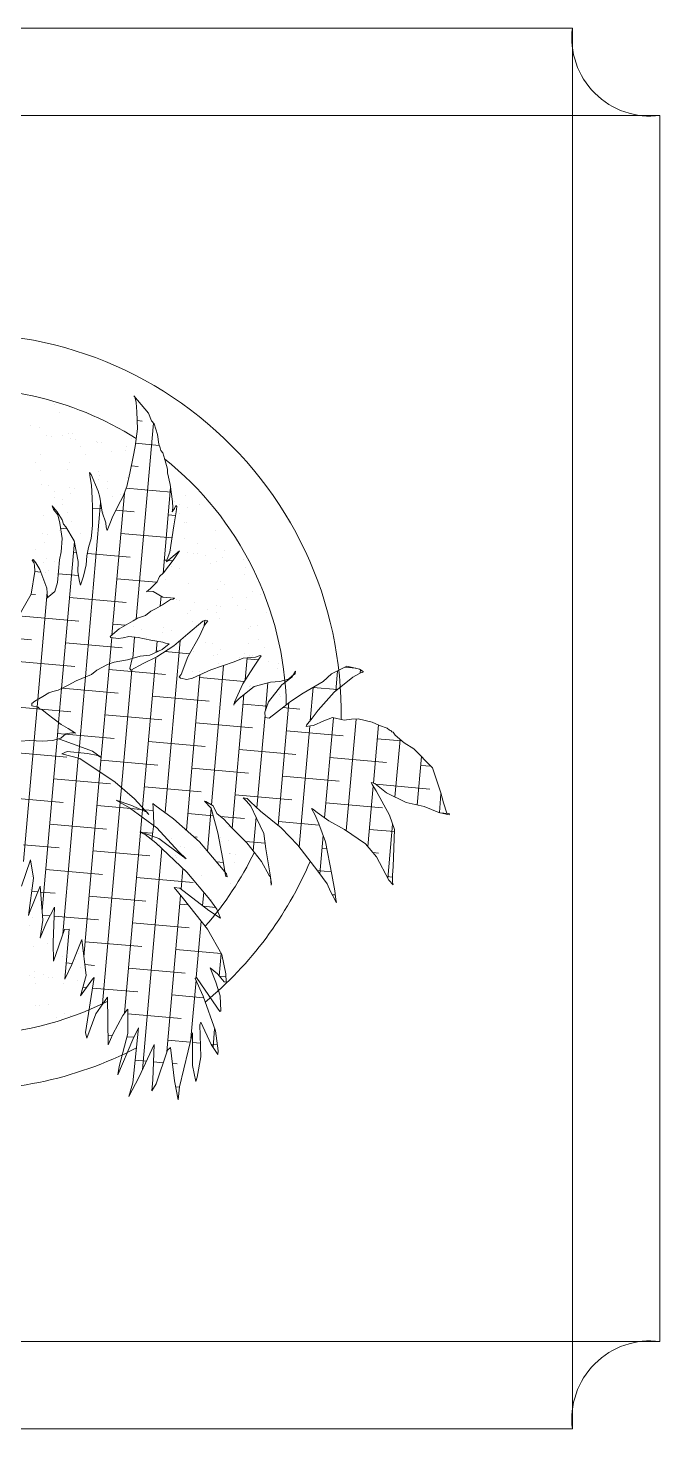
# Model space of a CAD drawing. Header units: inches. Extents: x 15 to 22798, y 21 to 21519.
# Drawn here: x 15864.7 to 15890.8, y 12987.9 to 13045.7 of the extents above; entities that cross this region are included whole.
import ezdxf

# ---------------------------------------------------------------- set-up
doc = ezdxf.new("R2010")
doc.units = ezdxf.units.IN
doc.header["$MEASUREMENT"] = 0
doc.layers.add('ARREDAMENTO', color=8, linetype='Continuous', lineweight=13)

msp = doc.modelspace()

# ---------------------------------------------------------------- linework, layer by layer
at = {"layer": 'ARREDAMENTO'}
for p, q in [((15836.596, 13045.669), (15887.186, 13045.669)), ((15887.186, 13045.669), (15887.186, 12987.852)), ((15832.983, 13042.055), (15890.8, 13042.055)), ((15890.8, 13042.055), (15890.8, 12991.465)), ((15869.695, 13029.774), (15869.093, 13030.492)), ((15869.093, 13030.492), (15869.134, 13030.443)), ((15869.134, 13030.443), (15869.191, 13030.213)), ((15869.14, 13030.418), (15869.156, 13030.417)), ((15869.191, 13030.213), (15869.226, 13029.825)), ((15865.81, 13030.117), (15865.81, 13030.117)), ((15866.022, 13029.784), (15866.022, 13029.784)), ((15866.333, 13030.09), (15866.333, 13030.09)), ((15869.226, 13029.825), (15869.251, 13029.123)), ((15869.821, 13029.462), (15869.695, 13029.774)), ((15864.846, 13029.257), (15864.846, 13029.257)), ((15865.193, 13029.195), (15865.193, 13029.195)), ((15869.251, 13029.123), (15869.145, 13028.394)), ((15869.194, 13021.277), (15869.902, 13029.365)), ((15869.239, 13029.466), (15869.438, 13029.449)), ((15869.93, 13029.332), (15869.821, 13029.462)), ((15870.079, 13028.9), (15869.93, 13029.332)), ((15865.511, 13028.844), (15865.511, 13028.844)), ((15865.697, 13028.82), (15865.697, 13028.82)), ((15866.137, 13028.85), (15866.137, 13028.85)), ((15866.383, 13028.948), (15866.383, 13028.948)), ((15866.495, 13028.737), (15866.495, 13028.737)), ((15866.575, 13028.915), (15866.575, 13028.915)), ((15866.703, 13028.687), (15866.703, 13028.687)), ((15867.576, 13028.623), (15867.576, 13028.623)), ((15867.583, 13028.571), (15867.583, 13028.571)), ((15867.769, 13028.547), (15867.769, 13028.547)), ((15868.985, 13028.724), (15868.985, 13028.724)), ((15869.165, 13028.53), (15870.144, 13028.444)), ((15870.127, 13028.496), (15870.079, 13028.9)), ((15870.178, 13028.343), (15870.127, 13028.496)), ((15865.243, 13028.054), (15865.243, 13028.054)), ((15866.906, 13028.396), (15866.906, 13028.396)), ((15867.118, 13028.063), (15867.118, 13028.063)), ((15868.18, 13028.206), (15868.18, 13028.206)), ((15868.771, 13028.241), (15868.771, 13028.241)), ((15868.775, 13028.414), (15868.775, 13028.414)), ((15869.073, 13027.972), (15868.925, 13027.292)), ((15869.145, 13028.394), (15869.073, 13027.972)), ((15870.212, 13028.233), (15870.178, 13028.343)), ((15870.294, 13028.135), (15870.212, 13028.233)), ((15870.368, 13027.863), (15870.294, 13028.135)), ((15865.04, 13027.734), (15865.04, 13027.734)), ((15865.252, 13027.401), (15865.252, 13027.401)), ((15866.348, 13027.461), (15866.348, 13027.461)), ((15866.436, 13027.728), (15866.436, 13027.728)), ((15867.339, 13027.24), (15867.27, 13027.322)), ((15867.27, 13027.322), (15867.3, 13027.124)), ((15867.632, 13027.346), (15867.632, 13027.346)), ((15868.992, 13027.602), (15869.274, 13027.577)), ((15870.489, 13027.464), (15870.368, 13027.863)), ((15870.478, 13027.315), (15870.489, 13027.464)), ((15870.594, 13026.829), (15870.478, 13027.315)), ((15865.296, 13026.833), (15865.296, 13026.833)), ((15865.579, 13026.805), (15865.579, 13026.805)), ((15867.3, 13027.124), (15867.353, 13026.807)), ((15867.62, 13026.558), (15867.339, 13027.24)), ((15867.353, 13026.807), (15867.376, 13026.271)), ((15867.638, 13027.055), (15867.638, 13027.055)), ((15867.672, 13027.194), (15867.672, 13027.194)), ((15867.996, 13026.942), (15867.996, 13026.942)), ((15868.814, 13026.754), (15868.655, 13026.342)), ((15868.925, 13027.292), (15868.814, 13026.754)), ((15868.821, 13027.099), (15868.821, 13027.099)), ((15870.693, 13026.133), (15870.594, 13026.829)), ((15865.805, 13026.533), (15865.805, 13026.533)), ((15865.806, 13026.31), (15865.806, 13026.31)), ((15866.164, 13026.197), (15866.164, 13026.197)), ((15866.458, 13026.689), (15866.458, 13026.689)), ((15866.492, 13026.452), (15866.492, 13026.452)), ((15866.644, 13026.665), (15866.644, 13026.665)), ((15867.376, 13026.271), (15867.384, 13025.915)), ((15867.691, 13026.312), (15867.62, 13026.558)), ((15867.65, 13026.532), (15867.65, 13026.532)), ((15867.783, 13025.694), (15867.691, 13026.312)), ((15868.003, 13026.674), (15868.003, 13026.674)), ((15868.193, 13020.615), (15868.706, 13026.474)), ((15868.215, 13026.342), (15868.215, 13026.342)), ((15868.655, 13026.342), (15868.434, 13025.935)), ((15868.53, 13026.416), (15868.53, 13026.416)), ((15868.784, 13026.677), (15870.639, 13026.515)), ((15870.303, 13023.163), (15870.612, 13026.703)), ((15871.21, 13026.392), (15871.21, 13026.392)), ((15865.934, 13025.7), (15865.729, 13025.945)), ((15865.729, 13025.945), (15865.779, 13025.792)), ((15865.779, 13025.792), (15865.957, 13025.58)), ((15865.813, 13025.751), (15865.821, 13025.835)), ((15866.135, 13025.368), (15865.934, 13025.7)), ((15865.957, 13025.58), (15866.037, 13025.23)), ((15866.137, 13026.013), (15866.137, 13026.013)), ((15866.349, 13025.68), (15866.349, 13025.68)), ((15867.099, 13018.889), (15867.727, 13026.067)), ((15867.384, 13025.915), (15867.391, 13025.143)), ((15867.384, 13025.856), (15867.763, 13025.823)), ((15867.945, 13025.246), (15867.783, 13025.694)), ((15867.849, 13025.666), (15867.849, 13025.666)), ((15868.434, 13025.935), (15868.196, 13025.456)), ((15868.353, 13025.771), (15869.11, 13025.705)), ((15870.514, 13025.582), (15870.818, 13025.556)), ((15870.682, 13025.707), (15870.705, 13025.865)), ((15870.78, 13025.845), (15870.682, 13025.707)), ((15870.705, 13025.865), (15870.693, 13026.133)), ((15870.747, 13025.121), (15870.842, 13025.702)), ((15870.83, 13025.97), (15870.78, 13025.845)), ((15870.788, 13026.119), (15870.788, 13026.119)), ((15870.871, 13025.921), (15870.83, 13025.97)), ((15870.842, 13025.702), (15870.871, 13025.921)), ((15870.966, 13025.615), (15870.966, 13025.615)), ((15870.971, 13026.004), (15870.971, 13026.004)), ((15871.33, 13025.891), (15871.33, 13025.891)), ((15871.794, 13025.987), (15871.794, 13025.987)), ((15865.352, 13025.557), (15865.352, 13025.557)), ((15866.037, 13025.23), (15866.143, 13024.596)), ((15866.071, 13025.028), (15866.343, 13025.004)), ((15866.199, 13025.199), (15866.135, 13025.368)), ((15866.295, 13025.085), (15866.199, 13025.199)), ((15866.64, 13024.512), (15866.295, 13025.085)), ((15866.542, 13025.31), (15866.542, 13025.31)), ((15867.391, 13025.143), (15867.342, 13024.6)), ((15867.961, 13025.065), (15867.945, 13025.246)), ((15867.998, 13024.929), (15867.961, 13025.065)), ((15868.139, 13025.269), (15867.998, 13024.929)), ((15868.196, 13025.456), (15868.139, 13025.269)), ((15870.586, 13024.041), (15870.747, 13025.121)), ((15871.178, 13025.282), (15871.178, 13025.282)), ((15871.26, 13025.251), (15871.26, 13025.251)), ((15865.333, 13024.807), (15865.333, 13024.807)), ((15865.52, 13024.783), (15865.52, 13024.783)), ((15866.017, 13024.921), (15866.017, 13024.921)), ((15866.143, 13024.596), (15866.093, 13024.053)), ((15866.114, 13018.407), (15866.645, 13024.481)), ((15866.803, 13023.647), (15866.64, 13024.512)), ((15866.902, 13024.812), (15866.902, 13024.812)), ((15867.342, 13024.6), (15867.228, 13024.227)), ((15867.307, 13024.514), (15867.307, 13024.514)), ((15868.56, 13024.81), (15870.673, 13024.625)), ((15871.182, 13024.615), (15871.182, 13024.615)), ((15872.453, 13024.925), (15872.453, 13024.925)), ((15865.036, 13024.15), (15865.036, 13024.15)), ((15865.402, 13024.416), (15865.402, 13024.416)), ((15866.093, 13024.053), (15866.025, 13023.718)), ((15866.607, 13024.038), (15866.731, 13024.027)), ((15867.16, 13023.892), (15867.133, 13023.508)), ((15867.228, 13024.227), (15867.16, 13023.892)), ((15867.18, 13023.988), (15868.947, 13023.833)), ((15867.233, 13024.292), (15867.233, 13024.292)), ((15870.974, 13024.088), (15870.438, 13023.639)), ((15870.477, 13023.755), (15870.586, 13024.041)), ((15870.669, 13024.105), (15870.669, 13024.105)), ((15870.757, 13023.767), (15870.974, 13024.088)), ((15871.313, 13024.03), (15871.313, 13024.03)), ((15871.548, 13023.989), (15871.548, 13023.989)), ((15871.731, 13024.414), (15871.731, 13024.414)), ((15871.735, 13023.964), (15871.735, 13023.964)), ((15872.062, 13023.894), (15872.062, 13023.894)), ((15872.473, 13024.208), (15872.473, 13024.208)), ((15872.831, 13024.095), (15872.831, 13024.095)), ((15864.947, 13023.731), (15864.901, 13023.693)), ((15864.901, 13023.693), (15864.97, 13023.612)), ((15865.056, 13023.601), (15864.947, 13023.731)), ((15864.97, 13023.612), (15865.004, 13023.501)), ((15865.004, 13023.501), (15865.016, 13023.233)), ((15865.216, 13023.318), (15865.056, 13023.601)), ((15865.504, 13022.558), (15865.216, 13023.318)), ((15865.367, 13023.631), (15865.367, 13023.631)), ((15865.475, 13023.769), (15865.475, 13023.769)), ((15865.579, 13023.298), (15865.579, 13023.298)), ((15865.834, 13023.656), (15865.834, 13023.656)), ((15866.025, 13023.718), (15865.994, 13023.247)), ((15866.792, 13023.221), (15866.803, 13023.647)), ((15867.133, 13023.508), (15867.015, 13023.047)), ((15870.32, 13023.178), (15870.757, 13023.767)), ((15870.35, 13023.71), (15870.459, 13023.701)), ((15870.438, 13023.639), (15870.477, 13023.755)), ((15870.507, 13023.697), (15870.693, 13023.681)), ((15870.641, 13023.463), (15870.641, 13023.463)), ((15870.999, 13023.35), (15870.999, 13023.35)), ((15872.274, 13023.561), (15872.274, 13023.561)), ((15872.509, 13023.648), (15872.509, 13023.648)), ((15872.741, 13023.832), (15872.741, 13023.832)), ((15873.62, 13023.716), (15873.62, 13023.716)), ((15873.698, 13023.402), (15873.698, 13023.402)), ((15873.806, 13023.692), (15873.806, 13023.692)), ((15865.016, 13023.233), (15864.866, 13022.301)), ((15865.016, 13023.234), (15865.256, 13023.213)), ((15865.455, 13023.195), (15865.455, 13023.195)), ((15865.949, 13022.792), (15865.835, 13022.418)), ((15865.994, 13023.247), (15865.949, 13022.792)), ((15865.984, 13023.149), (15866.813, 13023.077)), ((15866.851, 13022.826), (15866.792, 13023.221)), ((15866.902, 13022.674), (15866.851, 13022.826)), ((15867.015, 13023.047), (15866.902, 13022.674)), ((15868.397, 13022.938), (15870.035, 13022.795)), ((15869.79, 13022.538), (15870.059, 13022.819)), ((15870.059, 13022.819), (15870.15, 13023.035)), ((15870.15, 13023.035), (15870.32, 13023.178)), ((15870.408, 13022.9), (15870.408, 13022.9)), ((15871.369, 13022.754), (15871.369, 13022.754)), ((15872.684, 13022.819), (15872.684, 13022.819)), ((15872.827, 13022.692), (15872.827, 13022.692)), ((15873.675, 13023.108), (15873.675, 13023.108)), ((15864.866, 13022.301), (15864.316, 13021.338)), ((15864.867, 13022.304), (15865.039, 13022.289)), ((15865.132, 13017.96), (15865.519, 13022.39)), ((15865.539, 13022.17), (15865.504, 13022.558)), ((15865.835, 13022.418), (15865.505, 13022.141)), ((15865.505, 13022.141), (15865.539, 13022.17)), ((15865.686, 13022.38), (15865.686, 13022.38)), ((15866.443, 13022.166), (15868.783, 13021.961)), ((15869.619, 13022.395), (15869.79, 13022.538)), ((15869.665, 13022.433), (15869.619, 13022.395)), ((15869.899, 13022.408), (15869.665, 13022.433)), ((15870.299, 13022.186), (15869.899, 13022.408)), ((15870.184, 13021.812), (15870.221, 13022.23)), ((15870.768, 13022.136), (15870.299, 13022.186)), ((15870.723, 13022.097), (15870.768, 13022.136)), ((15872.559, 13022.507), (15872.559, 13022.507)), ((15873.159, 13022.173), (15873.159, 13022.173)), ((15873.752, 13022.182), (15873.752, 13022.182)), ((15873.974, 13022.412), (15873.974, 13022.412)), ((15874.332, 13022.299), (15874.332, 13022.299)), ((15869.584, 13021.42), (15869.8, 13021.601)), ((15869.8, 13021.601), (15869.987, 13021.702)), ((15869.987, 13021.702), (15870.279, 13021.864)), ((15870.187, 13021.839), (15870.227, 13021.835)), ((15870.279, 13021.864), (15870.602, 13022.079)), ((15870.602, 13022.079), (15870.723, 13022.097)), ((15870.852, 13022.074), (15870.852, 13022.074)), ((15870.961, 13022.031), (15870.961, 13022.031)), ((15871.419, 13021.612), (15871.419, 13021.612)), ((15871.616, 13021.95), (15871.616, 13021.95)), ((15872.142, 13021.667), (15872.142, 13021.667)), ((15872.495, 13021.834), (15872.495, 13021.834)), ((15872.5, 13021.554), (15872.5, 13021.554)), ((15872.682, 13021.809), (15872.682, 13021.809)), ((15873.371, 13021.84), (15873.371, 13021.84)), ((15873.688, 13021.677), (15873.688, 13021.677)), ((15874.567, 13021.561), (15874.567, 13021.561)), ((15864.489, 13021.394), (15866.829, 13021.189)), ((15868.233, 13021.066), (15868.753, 13021.021)), ((15868.495, 13020.868), (15869.064, 13021.206)), ((15869.064, 13021.206), (15869.251, 13021.307)), ((15869.089, 13020.965), (15869.089, 13020.965)), ((15869.251, 13021.307), (15869.584, 13021.42)), ((15871.292, 13021.511), (15871.292, 13021.511)), ((15871.937, 13021.192), (15871.32, 13020.674)), ((15871.504, 13021.178), (15871.504, 13021.178)), ((15871.799, 13020.568), (15872.006, 13021.024)), ((15872.052, 13021.232), (15871.937, 13021.192)), ((15872.001, 13021.011), (15872.019, 13021.22)), ((15872.006, 13021.024), (15872.154, 13021.209)), ((15872.154, 13021.209), (15872.052, 13021.232)), ((15872.612, 13021.287), (15872.612, 13021.287)), ((15873.924, 13020.971), (15873.924, 13020.971)), ((15874.185, 13021.023), (15874.185, 13021.023)), ((15863.127, 13020.57), (15864.875, 13020.417)), ((15868.09, 13019.432), (15868.185, 13020.514)), ((15868.119, 13020.552), (15868.495, 13020.868)), ((15868.146, 13020.52), (15868.119, 13020.552)), ((15868.456, 13020.474), (15868.146, 13020.52)), ((15868.65, 13020.497), (15868.456, 13020.474)), ((15868.889, 13020.559), (15868.65, 13020.497)), ((15869.272, 13020.519), (15868.889, 13020.559)), ((15869.053, 13019.663), (15869.129, 13020.534)), ((15869.797, 13020.403), (15869.272, 13020.519)), ((15869.426, 13020.85), (15869.426, 13020.85)), ((15869.638, 13020.517), (15869.638, 13020.517)), ((15870.294, 13020.319), (15869.797, 13020.403)), ((15870.279, 13020.718), (15870.279, 13020.718)), ((15870.31, 13020.922), (15870.31, 13020.922)), ((15870.382, 13013.294), (15871.003, 13020.392)), ((15870.668, 13020.809), (15870.668, 13020.809)), ((15871.32, 13020.674), (15870.751, 13020.167)), ((15871.32, 13019.714), (15871.799, 13020.568)), ((15873.807, 13020.905), (15873.807, 13020.905)), ((15874.255, 13020.452), (15874.255, 13020.452)), ((15874.997, 13020.658), (15874.997, 13020.658)), ((15866.279, 13020.294), (15868.619, 13020.089)), ((15869.754, 13019.783), (15870.271, 13020.022)), ((15870.017, 13019.905), (15870.057, 13020.359)), ((15870.023, 13019.967), (15870.131, 13019.957)), ((15870.751, 13020.167), (15870.041, 13019.713)), ((15870.271, 13020.022), (15870.556, 13020.261)), ((15870.408, 13020.276), (15870.294, 13020.319)), ((15870.388, 13019.935), (15871.395, 13019.847)), ((15870.556, 13020.261), (15870.408, 13020.276)), ((15870.491, 13020.068), (15870.491, 13020.068)), ((15871.557, 13019.927), (15871.557, 13019.927)), ((15872.057, 13020.31), (15872.057, 13020.31)), ((15872.353, 13020.278), (15872.353, 13020.278)), ((15872.563, 13019.795), (15872.563, 13019.795)), ((15872.668, 13020.01), (15872.668, 13020.01)), ((15873.643, 13019.871), (15873.643, 13019.871)), ((15873.835, 13020.263), (15873.835, 13020.263)), ((15874.467, 13020.119), (15874.467, 13020.119)), ((15864.325, 13019.522), (15866.665, 13019.317)), ((15867.569, 13019.173), (15868.013, 13019.407)), ((15867.699, 13014.967), (15868.09, 13019.432)), ((15868.013, 13019.407), (15868.287, 13019.497)), ((15868.287, 13019.497), (15868.84, 13019.6)), ((15868.84, 13019.6), (15869.353, 13019.752)), ((15868.931, 13019.239), (15869.023, 13019.654)), ((15868.975, 13019.164), (15868.931, 13019.239)), ((15869.479, 13019.445), (15868.975, 13019.164)), ((15869.353, 13019.752), (15869.754, 13019.783)), ((15869.457, 13013.494), (15869.999, 13019.693)), ((15870.041, 13019.713), (15869.479, 13019.445)), ((15871.053, 13018.987), (15871.32, 13019.714)), ((15873.238, 13019.507), (15872.267, 13019.176)), ((15872.296, 13013.609), (15872.799, 13019.357)), ((15872.389, 13019.79), (15872.389, 13019.79)), ((15872.601, 13019.457), (15872.601, 13019.457)), ((15873.608, 13019.665), (15873.238, 13019.507)), ((15873.442, 13019.679), (15873.442, 13019.679)), ((15873.586, 13018.601), (15874.027, 13019.288)), ((15874.119, 13019.705), (15873.608, 13019.665)), ((15873.69, 13018.763), (15873.77, 13019.677)), ((15873.767, 13019.639), (15874.232, 13019.598)), ((15873.857, 13019.764), (15873.857, 13019.764)), ((15874.002, 13019.758), (15874.002, 13019.758)), ((15874.027, 13019.288), (15874.279, 13019.669)), ((15874.302, 13019.773), (15874.119, 13019.705)), ((15874.279, 13019.669), (15874.346, 13019.764)), ((15874.346, 13019.764), (15874.302, 13019.773)), ((15874.635, 13019.522), (15874.635, 13019.522)), ((15875.02, 13019.25), (15875.02, 13019.25)), ((15875.05, 13019.438), (15875.05, 13019.438)), ((15877.888, 13019.328), (15877.254, 13019.01)), ((15877.804, 13019.286), (15878.257, 13019.246)), ((15878.41, 13019.212), (15877.888, 13019.328)), ((15866.389, 13018.544), (15866.715, 13018.734)), ((15866.715, 13018.734), (15867.353, 13018.991)), ((15866.849, 13016.025), (15867.099, 13018.889)), ((15867.353, 13018.991), (15867.569, 13019.173)), ((15868.069, 13019.194), (15870.409, 13018.99)), ((15868.586, 13014.321), (15869.011, 13019.184)), ((15870.972, 13018.896), (15871.053, 13018.987)), ((15871.02, 13018.842), (15870.972, 13018.896)), ((15871.282, 13018.784), (15871.02, 13018.842)), ((15871.262, 13012.565), (15871.822, 13018.975)), ((15871.522, 13018.839), (15871.282, 13018.784)), ((15872.267, 13019.176), (15871.522, 13018.839)), ((15871.528, 13019.116), (15871.528, 13019.116)), ((15871.811, 13019.127), (15871.811, 13019.127)), ((15871.813, 13018.867), (15873.653, 13018.706)), ((15874.729, 13018.675), (15874.065, 13018.495)), ((15874.523, 13017.498), (15874.623, 13018.646)), ((15875.115, 13018.698), (15874.729, 13018.675)), ((15875.471, 13018.794), (15875.115, 13018.698)), ((15875.208, 13018.569), (15875.61, 13018.872)), ((15875.624, 13018.935), (15875.471, 13018.794)), ((15875.61, 13018.872), (15875.771, 13019.12)), ((15875.748, 13019.016), (15875.624, 13018.935)), ((15875.771, 13019.12), (15875.748, 13019.016)), ((15876.91, 13018.694), (15876.075, 13018.224)), ((15877.254, 13019.01), (15876.91, 13018.694)), ((15877.363, 13018.266), (15878.124, 13018.883)), ((15877.423, 13018.314), (15877.495, 13019.131)), ((15878.124, 13018.883), (15878.503, 13019.083)), ((15878.556, 13019.115), (15878.41, 13019.212)), ((15878.43, 13019.044), (15878.443, 13019.19)), ((15878.503, 13019.083), (15878.547, 13019.073)), ((15878.547, 13019.073), (15878.556, 13019.115)), ((15865.015, 13017.892), (15865.341, 13018.082)), ((15865.341, 13018.082), (15865.584, 13018.231)), ((15865.584, 13018.231), (15865.751, 13018.287)), ((15865.751, 13018.287), (15865.979, 13018.339)), ((15865.979, 13018.339), (15866.389, 13018.544)), ((15865.992, 13017.008), (15866.114, 13018.407)), ((15866.115, 13018.422), (15866.141, 13018.42)), ((15866.141, 13018.42), (15868.455, 13018.218)), ((15869.859, 13018.095), (15872.199, 13017.89)), ((15873.154, 13012.64), (15873.637, 13018.16)), ((15873.251, 13017.846), (15873.586, 13018.601)), ((15874.065, 13018.495), (15873.457, 13018.018)), ((15873.485, 13018.069), (15873.485, 13018.069)), ((15873.854, 13018.483), (15873.854, 13018.483)), ((15873.911, 13018.543), (15873.911, 13018.543)), ((15874.655, 13017.862), (15875.208, 13018.569)), ((15875.106, 13018.162), (15875.106, 13018.162)), ((15875.144, 13018.076), (15875.144, 13018.076)), ((15876.075, 13018.224), (15875.558, 13017.88)), ((15876.372, 13017.082), (15876.493, 13018.459)), ((15876.491, 13018.458), (15877.492, 13018.37)), ((15876.696, 13017.519), (15877.363, 13018.266)), ((15864.162, 13017.65), (15865.275, 13017.553)), ((15864.885, 13017.7), (15864.89, 13017.787)), ((15865.147, 13017.642), (15864.885, 13017.7)), ((15864.89, 13017.787), (15865.015, 13017.892)), ((15864.983, 13016.26), (15865.105, 13017.651)), ((15865.105, 13017.651), (15865.132, 13017.96)), ((15865.216, 13017.56), (15865.147, 13017.642)), ((15865.303, 13017.549), (15865.216, 13017.56)), ((15865.275, 13017.553), (15866.501, 13017.445)), ((15865.515, 13017.366), (15865.303, 13017.549)), ((15873.223, 13017.721), (15873.251, 13017.846)), ((15873.237, 13017.783), (15873.223, 13017.721)), ((15873.318, 13017.874), (15873.237, 13017.783)), ((15873.457, 13018.018), (15873.318, 13017.874)), ((15873.603, 13017.767), (15874.589, 13017.681)), ((15874.5, 13017.438), (15874.655, 13017.862)), ((15874.576, 13017.5), (15874.576, 13017.5)), ((15875.28, 13017.658), (15874.672, 13017.182)), ((15875.051, 13012.764), (15875.495, 13017.83)), ((15875.237, 13017.624), (15875.943, 13017.563)), ((15875.558, 13017.88), (15875.28, 13017.658)), ((15876.453, 13017.18), (15876.696, 13017.519)), ((15866.092, 13016.932), (15865.515, 13017.366)), ((15865.932, 13016.326), (15865.992, 13017.008)), ((15866.389, 13016.764), (15866.092, 13016.932)), ((15867.905, 13017.323), (15870.245, 13017.118)), ((15871.649, 13016.995), (15873.989, 13016.79)), ((15874.172, 13013.491), (15874.507, 13017.319)), ((15874.512, 13017.217), (15874.5, 13017.438)), ((15874.672, 13017.182), (15874.512, 13017.217)), ((15876.21, 13016.841), (15876.224, 13016.903)), ((15876.224, 13016.903), (15876.453, 13017.18)), ((15876.932, 13017.074), (15876.509, 13016.884)), ((15877.297, 13017.211), (15876.932, 13017.074)), ((15876.965, 13013.074), (15877.326, 13017.205)), ((15877.776, 13017.105), (15877.297, 13017.211)), ((15878.075, 13017.148), (15877.776, 13017.105)), ((15877.861, 13012.533), (15878.265, 13017.151)), ((15878.35, 13017.153), (15878.075, 13017.148)), ((15878.931, 13017.024), (15878.35, 13017.153)), ((15879.236, 13016.891), (15878.931, 13017.024)), ((15878.976, 13014.504), (15879.187, 13016.912)), ((15865.312, 13009.246), (15865.932, 13016.326)), ((15865.735, 13016.271), (15866.081, 13016.367)), ((15865.952, 13016.55), (15866.267, 13016.523)), ((15865.982, 13016.34), (15866.264, 13016.242)), ((15866.081, 13016.367), (15866.286, 13016.539)), ((15866.267, 13016.523), (15868.291, 13016.346)), ((15866.286, 13016.539), (15866.539, 13016.584)), ((15866.532, 13016.662), (15866.389, 13016.764)), ((15866.687, 13016.57), (15866.532, 13016.662)), ((15866.539, 13016.584), (15866.601, 13016.58)), ((15866.601, 13016.58), (15866.687, 13016.57)), ((15875.393, 13016.668), (15877.733, 13016.463)), ((15875.916, 13011.866), (15876.353, 13016.863)), ((15876.384, 13016.868), (15876.21, 13016.841)), ((15876.509, 13016.884), (15876.384, 13016.868)), ((15879.137, 13016.34), (15880.148, 13016.252)), ((15879.546, 13016.778), (15879.236, 13016.891)), ((15879.648, 13016.69), (15879.546, 13016.778)), ((15879.692, 13016.681), (15879.648, 13016.69)), ((15879.741, 13016.626), (15879.692, 13016.681)), ((15879.799, 13016.613), (15879.741, 13016.626)), ((15879.799, 13016.613), (15879.741, 13016.626)), ((15879.741, 13016.626), (15879.799, 13016.613)), ((15879.877, 13016.487), (15879.799, 13016.613)), ((15880.247, 13016.165), (15879.877, 13016.487)), ((15863.998, 13015.778), (15866.338, 13015.574)), ((15864.404, 13016.239), (15864.805, 13016.269)), ((15864.547, 13011.271), (15864.983, 13016.26)), ((15864.805, 13016.269), (15865.334, 13016.24)), ((15865.334, 13016.24), (15865.735, 13016.271)), ((15866.339, 13015.805), (15866.128, 13015.71)), ((15866.264, 13016.242), (15867.39, 13015.824)), ((15867.178, 13015.73), (15866.339, 13015.805)), ((15866.806, 13015.539), (15866.826, 13015.761)), ((15866.826, 13015.761), (15866.849, 13016.025)), ((15867.39, 13015.824), (15867.744, 13015.565)), ((15869.695, 13016.223), (15872.035, 13016.018)), ((15873.439, 13015.895), (15875.779, 13015.691)), ((15879.869, 13013.928), (15880.077, 13016.313)), ((15880.651, 13015.923), (15880.247, 13016.165)), ((15881.421, 13015.141), (15880.651, 13015.923)), ((15866.128, 13015.71), (15866.866, 13015.524)), ((15866.17, 13008.273), (15866.806, 13015.539)), ((15866.866, 13015.524), (15868.324, 13014.55)), ((15867.614, 13015.65), (15867.178, 13015.73)), ((15867.744, 13015.565), (15867.614, 13015.65)), ((15867.742, 13015.451), (15870.081, 13015.246)), ((15877.183, 13015.568), (15879.523, 13015.363)), ((15880.783, 13013.602), (15880.959, 13015.61)), ((15880.927, 13015.24), (15881.361, 13015.202)), ((15865.788, 13014.679), (15868.128, 13014.474)), ((15867.032, 13007.342), (15867.699, 13014.967)), ((15871.485, 13015.123), (15873.825, 13014.918)), ((15875.229, 13014.796), (15877.569, 13014.591)), ((15881.756, 13014.107), (15881.421, 13015.141)), ((15868.324, 13014.55), (15869.12, 13013.855)), ((15868.536, 13013.746), (15868.586, 13014.321)), ((15869.532, 13014.351), (15871.871, 13014.146)), ((15873.275, 13014.023), (15875.615, 13013.819)), ((15878.747, 13011.889), (15878.966, 13014.387)), ((15878.88, 13014.526), (15879.039, 13014.49)), ((15878.924, 13014.45), (15878.88, 13014.526)), ((15879.095, 13014.194), (15878.924, 13014.45)), ((15879.039, 13014.49), (15879.516, 13014.101)), ((15879.078, 13014.459), (15881.313, 13014.263)), ((15879.647, 13013.177), (15879.095, 13014.194)), ((15879.516, 13014.101), (15880.326, 13013.703)), ((15881.699, 13013.29), (15881.767, 13014.066)), ((15881.876, 13013.687), (15881.756, 13014.107)), ((15863.834, 13013.906), (15866.174, 13013.702)), ((15867.578, 13013.579), (15868.968, 13013.457)), ((15867.806, 13005.402), (15868.533, 13013.712)), ((15868.973, 13013.592), (15868.366, 13013.806)), ((15868.366, 13013.806), (15868.92, 13013.492)), ((15868.533, 13013.712), (15868.536, 13013.746)), ((15868.92, 13013.492), (15870.047, 13012.658)), ((15868.968, 13013.457), (15869.376, 13013.421)), ((15869.634, 13013.312), (15868.973, 13013.592)), ((15869.12, 13013.855), (15869.716, 13013.214)), ((15869.448, 13013.391), (15869.457, 13013.494)), ((15869.899, 13013.503), (15869.873, 13013.662)), ((15869.873, 13013.662), (15869.965, 13013.598)), ((15869.916, 13012.823), (15869.899, 13013.503)), ((15869.965, 13013.598), (15870.739, 13013.034)), ((15872.283, 13013.477), (15872.01, 13013.756)), ((15872.01, 13013.756), (15872.068, 13013.743)), ((15872.068, 13013.743), (15872.364, 13013.568)), ((15872.129, 13011.701), (15872.284, 13013.474)), ((15872.559, 13012.456), (15872.283, 13013.477)), ((15872.364, 13013.568), (15872.522, 13013.25)), ((15873.611, 13013.903), (15873.771, 13013.868)), ((15873.747, 13013.764), (15873.611, 13013.903)), ((15873.928, 13013.549), (15873.747, 13013.764)), ((15873.771, 13013.868), (15873.907, 13013.728)), ((15873.907, 13013.728), (15874.326, 13013.352)), ((15874.155, 13013.062), (15873.928, 13013.549)), ((15876.42, 13013.456), (15876.463, 13013.446)), ((15876.572, 13013.182), (15876.42, 13013.456)), ((15876.463, 13013.446), (15876.658, 13013.294)), ((15877.019, 13013.696), (15879.359, 13013.491)), ((15880.326, 13013.703), (15881.067, 13013.539)), ((15881.067, 13013.539), (15881.682, 13013.294)), ((15882.011, 13013.265), (15881.876, 13013.687)), ((15869.368, 13012.484), (15869.424, 13013.119)), ((15869.376, 13013.421), (15869.537, 13013.407)), ((15869.424, 13013.119), (15869.448, 13013.391)), ((15869.537, 13013.407), (15869.902, 13013.375)), ((15869.716, 13013.214), (15869.634, 13013.312)), ((15870.739, 13013.034), (15871.806, 13012.077)), ((15871.322, 13013.251), (15872.369, 13013.16)), ((15872.522, 13013.25), (15872.805, 13013.012)), ((15872.66, 13013.134), (15873.662, 13013.047)), ((15872.805, 13013.012), (15873.112, 13012.682)), ((15874.016, 13011.713), (15874.138, 13013.1)), ((15874.457, 13012.428), (15874.155, 13013.062)), ((15874.326, 13013.352), (15875.178, 13012.661)), ((15875.065, 13012.924), (15876.737, 13012.777)), ((15876.721, 13012.821), (15876.572, 13013.182)), ((15876.658, 13013.294), (15877.144, 13012.946)), ((15877.144, 13012.946), (15877.78, 13012.587)), ((15879.851, 13012.586), (15879.647, 13013.177)), ((15881.682, 13013.294), (15882.103, 13013.201)), ((15881.725, 13013.284), (15882.051, 13013.256)), ((15882.112, 13013.242), (15882.011, 13013.265)), ((15882.103, 13013.201), (15882.112, 13013.242)), ((15865.624, 13012.807), (15867.964, 13012.602)), ((15868.714, 13005.011), (15869.367, 13012.471)), ((15869.414, 13012.488), (15869.341, 13012.482)), ((15869.341, 13012.482), (15869.557, 13012.386)), ((15870.123, 13012.221), (15869.414, 13012.488)), ((15869.458, 13012.471), (15869.872, 13012.435)), ((15869.557, 13012.386), (15870.005, 13012.038)), ((15869.841, 13012.165), (15869.916, 13012.823)), ((15870.047, 13012.658), (15870.942, 13011.684)), ((15870.079, 13012.643), (15870.079, 13012.643)), ((15871.572, 13012.286), (15871.708, 13012.274)), ((15872.774, 13011.361), (15872.559, 13012.456)), ((15872.985, 13012.734), (15872.985, 13012.734)), ((15873.112, 13012.682), (15873.761, 13012.037)), ((15874.545, 13011.798), (15874.457, 13012.428)), ((15875.178, 13012.661), (15875.856, 13011.944)), ((15876.999, 13012.083), (15876.721, 13012.821)), ((15876.762, 13010.759), (15876.901, 13012.343)), ((15877.78, 13012.587), (15878.655, 13012)), ((15878.809, 13012.596), (15879.847, 13012.505)), ((15879.576, 13010.576), (15879.772, 13012.816)), ((15879.789, 13011.072), (15879.851, 13012.586)), ((15864.55, 13011.957), (15866.01, 13011.83)), ((15867.414, 13011.707), (15869.754, 13011.502)), ((15869.454, 13002.679), (15870.252, 13011.806)), ((15870.005, 13012.038), (15871.287, 13010.833)), ((15871.106, 13011.488), (15870.123, 13012.221)), ((15870.136, 13011.993), (15870.136, 13011.993)), ((15870.65, 13012.221), (15870.65, 13012.221)), ((15871.016, 13011.878), (15871.016, 13011.878)), ((15871.202, 13011.853), (15871.202, 13011.853)), ((15871.806, 13012.077), (15872.338, 13011.457)), ((15871.845, 13011.839), (15871.845, 13011.839)), ((15872.651, 13012.25), (15872.651, 13012.25)), ((15872.711, 13012.103), (15872.711, 13012.103)), ((15873.009, 13012.137), (15873.009, 13012.137)), ((15873.697, 13012.1), (15874.513, 13012.029)), ((15873.761, 13012.037), (15874.367, 13011.27)), ((15874.705, 13010.802), (15874.545, 13011.798)), ((15875.856, 13011.944), (15876.683, 13010.866)), ((15876.855, 13011.824), (15877.053, 13011.807)), ((15877.264, 13010.737), (15876.999, 13012.083)), ((15878.655, 13012), (15879.1, 13011.465)), ((15864.829, 13011.339), (15864.461, 13010.251)), ((15864.957, 13010.584), (15864.829, 13011.339)), ((15870.819, 13011.505), (15870.819, 13011.505)), ((15870.844, 13011.442), (15870.844, 13011.442)), ((15870.942, 13011.684), (15871.25, 13011.386)), ((15871.25, 13011.386), (15871.106, 13011.488)), ((15871.177, 13011.392), (15871.177, 13011.392)), ((15872.338, 13011.457), (15872.915, 13010.762)), ((15872.5, 13011.262), (15872.791, 13011.236)), ((15872.857, 13010.775), (15872.774, 13011.361)), ((15873.035, 13011.593), (15873.035, 13011.593)), ((15873.042, 13011.583), (15873.042, 13011.583)), ((15873.087, 13011.605), (15873.087, 13011.605)), ((15873.254, 13011.25), (15873.254, 13011.25)), ((15873.273, 13011.58), (15873.273, 13011.58)), ((15874.367, 13011.27), (15874.682, 13010.698)), ((15878.954, 13011.64), (15879.195, 13011.619)), ((15879.1, 13011.465), (15879.617, 13010.5)), ((15864.751, 13009.049), (15864.957, 13010.584)), ((15864.868, 13010.657), (15864.868, 13010.657)), ((15865.46, 13010.935), (15867.8, 13010.73)), ((15869.204, 13010.607), (15871.544, 13010.402)), ((15871.048, 13010.125), (15871.124, 13010.987)), ((15871.287, 13010.833), (15872.232, 13009.707)), ((15871.895, 13010.698), (15871.895, 13010.698)), ((15872.892, 13010.658), (15872.857, 13010.775)), ((15872.862, 13010.861), (15872.862, 13010.861)), ((15872.95, 13010.645), (15872.892, 13010.658)), ((15872.915, 13010.762), (15872.95, 13010.645)), ((15874.682, 13010.698), (15874.731, 13010.643)), ((15874.773, 13010.351), (15874.705, 13010.802)), ((15874.731, 13010.643), (15874.759, 13010.288)), ((15876.659, 13010.898), (15877.242, 13010.847)), ((15876.683, 13010.866), (15877.07, 13010.344)), ((15877.387, 13010.055), (15877.264, 13010.737)), ((15879.538, 13010.646), (15879.769, 13010.626)), ((15879.767, 13010.423), (15879.769, 13010.706)), ((15879.769, 13010.706), (15879.789, 13011.072)), ((15865.231, 13010.258), (15864.79, 13009.165)), ((15864.847, 13010.11), (15864.847, 13010.11)), ((15864.884, 13010.042), (15865.135, 13010.02)), ((15865.344, 13008.851), (15865.231, 13010.258)), ((15865.251, 13010.01), (15865.846, 13009.958)), ((15870.991, 13010.168), (15870.757, 13010.194)), ((15870.757, 13010.194), (15871.14, 13009.737)), ((15872.187, 13009.252), (15870.991, 13010.168)), ((15871.932, 13009.448), (15871.981, 13010.007)), ((15873.088, 13010.373), (15873.088, 13010.373)), ((15874.759, 13010.288), (15874.773, 13010.351)), ((15877.07, 13010.344), (15877.213, 13010.028)), ((15877.213, 13010.028), (15877.42, 13009.655)), ((15877.429, 13009.697), (15877.387, 13010.055)), ((15879.617, 13010.5), (15879.788, 13010.309)), ((15879.788, 13010.309), (15879.767, 13010.423)), ((15865.245, 13009.457), (15865.245, 13009.457)), ((15865.822, 13009.391), (15865.499, 13008.758)), ((15865.769, 13007.928), (15865.822, 13009.391)), ((15867.25, 13009.835), (15869.59, 13009.63)), ((15870.461, 13003.41), (15871.026, 13009.873)), ((15870.994, 13009.507), (15871.346, 13009.477)), ((15871.14, 13009.737), (15872.133, 13008.484)), ((15871.965, 13009.423), (15872.46, 13009.379)), ((15872.232, 13009.707), (15872.513, 13009.303)), ((15872.32, 13009.709), (15872.32, 13009.709)), ((15872.679, 13009.596), (15872.679, 13009.596)), ((15877.284, 13009.9), (15877.406, 13009.89)), ((15877.42, 13009.655), (15877.45, 13009.583)), ((15877.45, 13009.583), (15877.429, 13009.697)), ((15864.79, 13009.165), (15864.751, 13009.049)), ((15864.897, 13008.968), (15864.897, 13008.968)), ((15865.238, 13008.122), (15865.344, 13008.851)), ((15865.327, 13009.06), (15865.639, 13009.033)), ((15865.809, 13009.018), (15867.636, 13008.858)), ((15871.673, 13006.484), (15871.876, 13008.808)), ((15872.668, 13008.933), (15872.187, 13009.252)), ((15872.513, 13009.303), (15872.668, 13008.933)), ((15864.809, 13008.634), (15864.809, 13008.634)), ((15865.499, 13008.758), (15865.238, 13008.122)), ((15866.236, 13008.459), (15865.777, 13007.156)), ((15865.788, 13008.605), (15865.788, 13008.605)), ((15866.43, 13008.482), (15866.236, 13008.459)), ((15866.247, 13006.41), (15866.43, 13008.482)), ((15869.04, 13008.735), (15871.38, 13008.531)), ((15872.133, 13008.484), (15872.729, 13007.427)), ((15864.951, 13007.748), (15864.951, 13007.748)), ((15865.238, 13008.125), (15865.239, 13008.125)), ((15865.534, 13007.882), (15865.534, 13007.882)), ((15865.777, 13007.156), (15865.769, 13007.928)), ((15866.342, 13007.736), (15866.342, 13007.736)), ((15866.945, 13008.053), (15866.536, 13007.014)), ((15867.127, 13006.564), (15866.945, 13008.053)), ((15867.087, 13007.963), (15869.426, 13007.758)), ((15866.146, 13007.366), (15866.146, 13007.366)), ((15866.307, 13007.088), (15866.557, 13007.066)), ((15866.673, 13007.217), (15866.673, 13007.217)), ((15866.824, 13007.475), (15866.824, 13007.475)), ((15870.83, 13007.636), (15872.704, 13007.472)), ((15872.621, 13006.539), (15872.702, 13007.474)), ((15872.729, 13007.427), (15872.885, 13006.64)), ((15864.807, 13006.555), (15864.807, 13006.555)), ((15864.992, 13006.73), (15864.992, 13006.73)), ((15865.351, 13006.617), (15865.351, 13006.617)), ((15865.57, 13006.504), (15865.57, 13006.504)), ((15866.536, 13007.014), (15866.247, 13006.41)), ((15866.885, 13006.884), (15866.885, 13006.884)), ((15866.896, 13005.73), (15867.127, 13006.564)), ((15867.071, 13007.021), (15867.473, 13006.986)), ((15868.877, 13006.863), (15871.216, 13006.659)), ((15872.543, 13006.631), (15872.251, 13006.886)), ((15872.251, 13006.886), (15872.475, 13006.296)), ((15872.817, 13006.304), (15872.543, 13006.631)), ((15872.623, 13006.536), (15872.892, 13006.512)), ((15872.885, 13006.64), (15872.904, 13006.294)), ((15865.006, 13006.472), (15865.006, 13006.472)), ((15865.019, 13006.222), (15865.019, 13006.222)), ((15865.756, 13006.479), (15865.756, 13006.479)), ((15866.196, 13006.225), (15866.196, 13006.225)), ((15866.762, 13006.347), (15866.762, 13006.347)), ((15867.385, 13006.419), (15866.896, 13005.73)), ((15866.994, 13006.085), (15867.139, 13006.072)), ((15867.105, 13004.209), (15867.465, 13006.486)), ((15867.465, 13006.486), (15867.385, 13006.419)), ((15867.396, 13006.05), (15869.263, 13005.886)), ((15871.452, 13003.961), (15871.663, 13006.372)), ((15871.675, 13006.486), (15871.629, 13006.448)), ((15871.629, 13006.448), (15871.952, 13005.717)), ((15872.364, 13005.479), (15871.675, 13006.486)), ((15872.475, 13006.296), (15872.661, 13005.728)), ((15872.567, 13005.925), (15872.573, 13005.996)), ((15872.904, 13006.294), (15872.817, 13006.304)), ((15865.203, 13005.341), (15865.203, 13005.341)), ((15865.572, 13005.354), (15865.572, 13005.354)), ((15868.015, 13005.668), (15867.526, 13004.979)), ((15868.031, 13003.707), (15868.015, 13005.668)), ((15870.667, 13005.764), (15871.976, 13005.649)), ((15871.952, 13005.717), (15872.459, 13004.28)), ((15872.645, 13005.075), (15872.364, 13005.479)), ((15872.661, 13005.728), (15872.679, 13005.104)), ((15865.056, 13005.33), (15865.056, 13005.33)), ((15865.903, 13004.834), (15865.903, 13004.834)), ((15866.249, 13005.005), (15866.249, 13005.005)), ((15866.494, 13004.934), (15866.494, 13004.934)), ((15867.526, 13004.979), (15867.162, 13003.979)), ((15868.645, 13004.917), (15868.224, 13004.147)), ((15868.809, 13005.138), (15868.645, 13004.917)), ((15868.854, 13005.176), (15868.809, 13005.138)), ((15868.846, 13004.168), (15868.854, 13005.176)), ((15868.853, 13004.979), (15871.053, 13004.787)), ((15872.679, 13005.104), (15872.645, 13005.075)), ((15867.162, 13003.979), (15867.105, 13004.209)), ((15869.051, 13002.143), (15869.291, 13004.402)), ((15869.291, 13004.402), (15869.052, 13003.924)), ((15871.511, 13004.207), (15870.976, 13001.978)), ((15871.522, 13002.853), (15871.511, 13004.207)), ((15871.864, 13004.642), (15871.825, 13004.526)), ((15871.825, 13004.526), (15871.856, 13003.217)), ((15872.289, 13003.719), (15871.864, 13004.642)), ((15872.364, 13003.604), (15872.43, 13004.362)), ((15872.459, 13004.28), (15872.57, 13003.454)), ((15868.028, 13004.108), (15868.2, 13004.093)), ((15868.224, 13004.147), (15868.031, 13003.707)), ((15869.052, 13003.924), (15868.436, 13002.461)), ((15868.49, 13002.813), (15868.846, 13004.168)), ((15868.812, 13004.04), (15869.097, 13004.015)), ((15869.939, 13003.722), (15869.302, 13002.354)), ((15869.886, 13002.259), (15869.939, 13003.722)), ((15870.503, 13003.892), (15871.416, 13003.812)), ((15871.514, 13003.803), (15871.843, 13003.774)), ((15872.281, 13003.736), (15872.535, 13003.714)), ((15872.558, 13003.306), (15872.289, 13003.719)), ((15869.149, 13003.067), (15869.615, 13003.026)), ((15870.486, 13003.486), (15870.023, 13002.096)), ((15870.611, 13003.591), (15870.486, 13003.486)), ((15870.77, 13002.223), (15870.611, 13003.591)), ((15871.856, 13003.217), (15871.711, 13002.373)), ((15872.57, 13003.454), (15872.558, 13003.306)), ((15868.436, 13002.461), (15868.49, 13002.813)), ((15869.913, 13003), (15870.312, 13002.965)), ((15870.688, 13002.932), (15870.889, 13002.915)), ((15871.655, 13002.186), (15871.522, 13002.853)), ((15869.302, 13002.354), (15868.895, 13001.567)), ((15868.895, 13001.567), (15869.051, 13002.143)), ((15869.841, 13001.804), (15869.886, 13002.259)), ((15870.023, 13002.096), (15869.841, 13001.804)), ((15870.926, 13001.436), (15870.77, 13002.223)), ((15870.819, 13001.978), (15870.974, 13001.964)), ((15870.976, 13001.978), (15870.926, 13001.436)), ((15871.711, 13002.373), (15871.655, 13002.186)), ((15890.8, 12991.465), (15832.983, 12991.465)), ((15887.186, 12987.852), (15836.596, 12987.852))]:
    msp.add_line(p, q, dxfattribs=at)
for centre, radius, start, end in [((15890.398, 13045.267), 3.236, 172.85944, 277.14056), ((15862.032, 13017.447), 15.613, 358.85518, 103.81068), ((15862.032, 13017.447), 13.358, 57.57983, 97.47764), ((15862.032, 13017.447), 13.358, 1.26935, 51.42803), ((15862.032, 13017.447), 13.358, 318.52907, 334.28268), ((15862.032, 13017.447), 15.613, 309.87337, 336.70407), ((15862.032, 13017.447), 13.358, 271.01794, 296.61732), ((15862.032, 13017.447), 15.613, 265.90809, 297.34622), ((15890.398, 12988.254), 3.236, 82.85944, 187.14056)]:
    msp.add_arc(centre, radius, start, end, dxfattribs=at)

doc.saveas('drawing.dxf')
